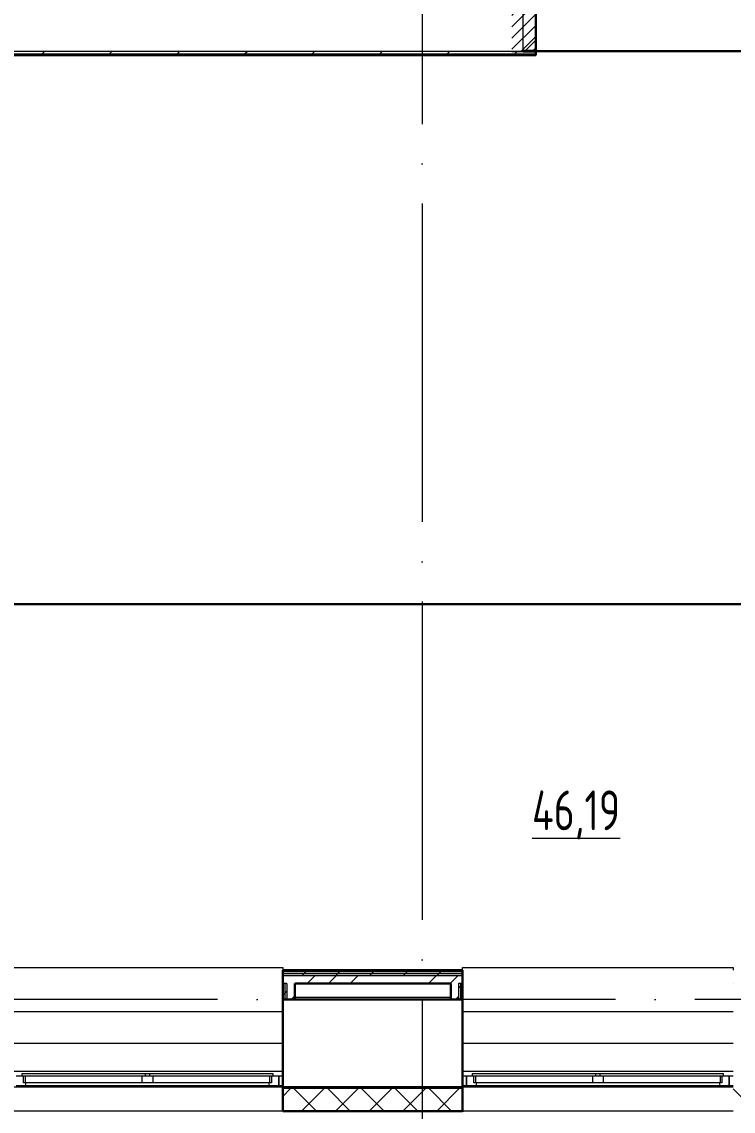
# Model space of a CAD drawing. Header units: millimetres. Extents: x -1073752 to 1436911, y -1379358 to 94781.
# Drawn here: x -1054232 to -1049762, y -918321 to -911478 of the extents above; entities that cross this region are included whole.
import ezdxf

# ---------------------------------------------------------------- set-up
doc = ezdxf.new("R2010")
doc.units = ezdxf.units.MM
doc.linetypes.add('ADSK_Линия сетки', pattern=[25, 20, -2.5, 0, -2.5])
doc.linetypes.add('ADSK_Штриховая_ш2 п1_5', pattern=[4.5, 3, -1.5])
for name, color, linetype, lineweight in [('_ Окна', 7, 'Continuous', 9), ('Двери', 252, 'Continuous', 9), ('лс', 5, 'Continuous', 30), ('Марки помещений', 7, 'Continuous', 20), ('Ограждение', 252, 'Continuous', 9), ('Окна', 7, 'Continuous', 9), ('Оси', 252, 'Continuous', 9), ('Стены внутренние', 7, 'Continuous', 18), ('Стены наружные', 7, 'Continuous', 18), ('Стены штриховка', 7, 'Continuous', 9)]:
    doc.layers.add(name, color=color, linetype=linetype, lineweight=lineweight)
doc.styles.add('GOST Common_3', font='', dxfattribs={"height": 3.5})
doc.styles.get('GOST Common_3').set_extended_font_data('GOST 2.304 type A')

# ---------------------------------------------------------------- blocks, each defined once
blk = doc.blocks.new('1 этаж')
at = {"layer": 'Двери', "lineweight": 18, "true_color": 0x636466}
h = blk.add_hatch(dxfattribs=at)
h.set_pattern_fill('FP_2', color=251, style=0, pattern_type=2)
h.set_pattern_definition([(45, (-57965.8, -13993.73), (-35.3553, 35.3553), [])])
h.paths.add_polyline_path([(-56940.8, -14188.7), (-56940.8, -13798.7), (-57090.8, -13798.7), (-57090.8, -14188.7), (-57080.3, -14188.7)])
h.paths.add_polyline_path([(-58740.8, -14188.7), (-58590.8, -14188.7), (-58590.8, -13798.7), (-58740.8, -13798.7)])
at = {"layer": 'Стены наружные', "lineweight": 9, "true_color": 0x636466}
h = blk.add_hatch(dxfattribs=at)
h.set_pattern_fill('FP_41', color=251, style=0, pattern_type=2)
h.set_pattern_definition([(180, (-32119.82, 96), (-1e-14, -100), [])])
h.paths.add_polyline_path([(-66005.8, -20703.7), (-64730.8, -20703.7), (-64730.8, -20693.7), (-66005.8, -20693.7)])
h.paths.add_polyline_path([(2117.4, -20703.7), (2694.2, -20703.7), (2694.2, -20693.7), (1409.2, -20693.7), (1409.2, -20703.7)])
h.paths.add_polyline_path([(-63030.8, -20703.7), (-61880.8, -20703.7), (-61880.8, -20693.7), (-63030.8, -20693.7)])
h.paths.add_polyline_path([(-752.8, -20703.7), (-290.8, -20703.7), (-290.8, -20693.7), (-1390.8, -20693.7), (-1390.8, -20703.7)])
h.paths.add_polyline_path([(-60180.8, -20703.7), (-59050.8, -20703.7), (-59050.8, -20693.7), (-60180.8, -20693.7)])
h.paths.add_polyline_path([(-3623, -20703.7), (-3090.8, -20703.7), (-3090.8, -20693.7), (-4165.8, -20693.7), (-4165.8, -20703.7)])
h.paths.add_polyline_path([(-57350.8, -20703.7), (-56240.8, -20703.7), (-56240.8, -20693.7), (-57350.8, -20693.7)])
h.paths.add_polyline_path([(-5865.8, -20703.7), (-5865.8, -20693.7), (-6960.8, -20693.7), (-6960.8, -20703.7), (-6493.2, -20703.7)])
h.paths.add_polyline_path([(-54540.8, -20703.7), (-53450.8, -20703.7), (-53450.8, -20693.7), (-54540.8, -20693.7)])
h.paths.add_polyline_path([(-8660.8, -20703.7), (-8660.8, -20693.7), (-9765.8, -20693.7), (-9765.8, -20703.7), (-9363.4, -20703.7)])
h.paths.add_polyline_path([(-51750.8, -20703.7), (-50620.8, -20703.7), (-50620.8, -20693.7), (-51750.8, -20693.7)])
h.paths.add_polyline_path([(-11516, -20703.7), (-11465.8, -20703.7), (-11465.8, -20693.7), (-12545.8, -20693.7), (-12545.8, -20703.7), (-12233.6, -20703.7)])
h.paths.add_polyline_path([(-48920.8, -20703.7), (-47800.8, -20703.7), (-47800.8, -20693.7), (-48920.8, -20693.7)])
h.paths.add_polyline_path([(-14245.8, -20703.7), (-14245.8, -20693.7), (-15320.8, -20693.7), (-15320.8, -20703.7), (-14386.2, -20703.7)])
h.paths.add_polyline_path([(-46100.8, -20703.7), (-45030.8, -20703.7), (-45030.8, -20693.7), (-46100.8, -20693.7)])
h.paths.add_polyline_path([(-17256.4, -20703.7), (-17020.8, -20703.7), (-17020.8, -20693.7), (-18120.8, -20693.7), (-18120.8, -20703.7), (-17974, -20703.7)])
h.paths.add_polyline_path([(-43330.8, -20703.7), (-42230.8, -20703.7), (-42230.8, -20693.7), (-43330.8, -20693.7)])
h.paths.add_polyline_path([(-19820.8, -20703.7), (-19820.8, -20693.7), (-20920.8, -20693.7), (-20920.8, -20703.7), (-20126.6, -20703.7)])
h.paths.add_polyline_path([(-40530.8, -20703.7), (-39400.8, -20703.7), (-39400.8, -20693.7), (-40530.8, -20693.7)])
h.paths.add_polyline_path([(-22620.8, -20703.7), (-22620.8, -20693.7), (-23700.8, -20693.7), (-23700.8, -20703.7), (-22996.8, -20703.7)])
h.paths.add_polyline_path([(-25867, -20703.7), (-25400.8, -20703.7), (-25400.8, -20693.7), (-26500.8, -20693.7), (-26500.8, -20703.7), (-26498.8, -20703.7)])
h.paths.add_polyline_path([(-37700.8, -20703.7), (-36590.8, -20703.7), (-36590.8, -20693.7), (-37700.8, -20693.7)])
h.paths.add_polyline_path([(-28202.8, -20703.7), (-28200.8, -20703.7), (-28200.8, -20693.7), (-29240.8, -20693.7), (-29239.8, -20703.7), (-28378.4, -20703.7)])
h.paths.add_polyline_path([(-34890.8, -20703.7), (-33780.8, -20703.7), (-33780.8, -20693.7), (-34890.8, -20693.7)])
h.paths.add_polyline_path([(-30940.8, -20703.7), (-30940.8, -20693.7), (-32080.8, -20693.7), (-32079.8, -20703.7), (-31090.8, -20703.7)])
at = {"layer": '_ Окна', "color": 251, "lineweight": 18, "true_color": 0x636466}
for p, q in [((-61817.8, -20625.7), (-61855.8, -20625.7)), ((-61809.8, -20666.7), (-61809.8, -20625.7)), ((-61797.8, -20666.7), (-61809.8, -20666.7)), ((-61796.4, -20683.7), (-61791.8, -20666.7)), ((-60269.8, -20666.7), (-60265.2, -20683.7)), ((-60251.8, -20666.7), (-60263.8, -20666.7)), ((-60251.8, -20625.7), (-60251.8, -20666.7)), ((-60205.8, -20625.7), (-60243.8, -20625.7)), ((-60205.8, -20683.7), (-60205.8, -20625.7)), ((-58987.8, -20625.7), (-59025.8, -20625.7)), ((-59025.8, -20625.7), (-59025.8, -20683.7)), ((-58979.8, -20666.7), (-58979.8, -20625.7)), ((-58967.8, -20666.7), (-58979.8, -20666.7)), ((-58966.4, -20683.7), (-58961.8, -20666.7)), ((-57439.8, -20666.7), (-57435.2, -20683.7)), ((-57421.8, -20666.7), (-57433.8, -20666.7)), ((-57421.8, -20625.7), (-57421.8, -20666.7)), ((-57375.8, -20625.7), (-57413.8, -20625.7)), ((-57375.8, -20683.7), (-57375.8, -20625.7)), ((-61855.8, -20683.7), (-61796.4, -20683.7)), ((-60265.2, -20683.7), (-60205.8, -20683.7)), ((-59025.8, -20683.7), (-58966.4, -20683.7)), ((-57435.2, -20683.7), (-57375.8, -20683.7))]:
    blk.add_line(p, q, dxfattribs=at)
at = {"layer": '_ Окна', "color": 251, "true_color": 0x636466}
for p, q in [((-60180.8, -20625.7), (-60205.8, -20625.7)), ((-60205.8, -20625.7), (-60205.8, -20683.7)), ((-59025.8, -20625.7), (-59050.8, -20625.7)), ((-59025.8, -20683.7), (-59025.8, -20625.7)), ((-57350.8, -20625.7), (-57375.8, -20625.7)), ((-57375.8, -20625.7), (-57375.8, -20683.7)), ((-60205.8, -20683.7), (-60180.8, -20683.7)), ((-59050.8, -20683.7), (-59025.8, -20683.7)), ((-57375.8, -20683.7), (-57350.8, -20683.7))]:
    blk.add_line(p, q, dxfattribs=at)
at = {"layer": 'Двери', "color": 251, "linetype": 'ADSK_Штриховая_ш2 п1_5', "true_color": 0x636466}
for p, q in [((-58590.8, -14188.7), (-58590.8, -13798.7)), ((-58740.8, -14188.7), (-58590.8, -14188.7))]:
    blk.add_line(p, q, dxfattribs=at)
at = {"layer": 'Ограждение', "color": 251, "true_color": 0x636466}
for p, q in [((-64012.8, -14213.7), (-58590.8, -14213.7)), ((-58590.8, -14208.7), (-58590.8, -14213.7)), ((-61880.8, -19943.7), (-60180.8, -19943.7)), ((-60180.8, -19943.7), (-60180.8, -19958.7)), ((-59050.8, -19958.7), (-59050.8, -19943.7)), ((-59050.8, -19943.7), (-57350.8, -19943.7)), ((-57350.8, -19943.7), (-57350.8, -19958.7)), ((-61880.8, -20218.7), (-60180.8, -20218.7)), ((-59050.8, -20218.7), (-57350.8, -20218.7)), ((-61880.8, -20418.7), (-60180.8, -20418.7)), ((-59050.8, -20418.7), (-57350.8, -20418.7)), ((-61880.8, -20593.7), (-60180.8, -20593.7)), ((-59050.8, -20593.7), (-57350.8, -20593.7))]:
    blk.add_line(p, q, dxfattribs=at)
at = {"layer": 'Окна', "color": 251, "true_color": 0x636466}
for p, q in [((-61817.8, -20608.7), (-61045.8, -20608.7)), ((-61817.8, -20625.7), (-61817.8, -20608.7)), ((-61045.8, -20625.7), (-61817.8, -20625.7)), ((-61797.8, -20666.7), (-61797.8, -20625.7)), ((-61065.8, -20666.7), (-61797.8, -20666.7)), ((-61065.8, -20625.7), (-61065.8, -20666.7)), ((-60995.8, -20666.7), (-61065.8, -20666.7)), ((-61045.8, -20608.7), (-61015.8, -20608.7)), ((-61045.8, -20608.7), (-61045.8, -20625.7)), ((-61015.8, -20625.7), (-61045.8, -20625.7)), ((-61015.8, -20608.7), (-60243.8, -20608.7)), ((-61015.8, -20625.7), (-61015.8, -20608.7)), ((-60243.8, -20625.7), (-61015.8, -20625.7)), ((-60995.8, -20666.7), (-60995.8, -20625.7)), ((-60263.8, -20666.7), (-60995.8, -20666.7)), ((-60263.8, -20625.7), (-60263.8, -20666.7)), ((-60243.8, -20608.7), (-60243.8, -20625.7)), ((-58987.8, -20608.7), (-58215.8, -20608.7)), ((-58987.8, -20625.7), (-58987.8, -20608.7)), ((-58215.8, -20625.7), (-58987.8, -20625.7)), ((-58967.8, -20666.7), (-58967.8, -20625.7)), ((-58235.8, -20666.7), (-58967.8, -20666.7)), ((-58235.8, -20625.7), (-58235.8, -20666.7)), ((-58165.8, -20666.7), (-58235.8, -20666.7)), ((-58215.8, -20608.7), (-58185.8, -20608.7)), ((-58215.8, -20608.7), (-58215.8, -20625.7)), ((-58185.8, -20625.7), (-58215.8, -20625.7)), ((-58185.8, -20608.7), (-57413.8, -20608.7)), ((-58185.8, -20625.7), (-58185.8, -20608.7)), ((-57413.8, -20625.7), (-58185.8, -20625.7)), ((-58165.8, -20666.7), (-58165.8, -20625.7)), ((-57433.8, -20666.7), (-58165.8, -20666.7)), ((-57433.8, -20625.7), (-57433.8, -20666.7)), ((-57413.8, -20608.7), (-57413.8, -20625.7)), ((-61796.4, -20683.7), (-60265.2, -20683.7)), ((-58966.4, -20683.7), (-57435.2, -20683.7))]:
    blk.add_line(p, q, dxfattribs=at)
at = {"layer": 'Оси', "color": 251, "linetype": 'ADSK_Линия сетки', "ltscale": 100, "true_color": 0x636466}
for p, q in [((-59305.8, -2643.7), (-59305.8, -33769.9)), ((4411.5, -20143.7), (-72528.1, -20143.7))]:
    blk.add_line(p, q, dxfattribs=at)
at = {"layer": 'Стены внутренние', "color": 251, "true_color": 0x636466}
for p, q in [((-58670.8, -14183.7), (-58670.8, -13803.7)), ((-58590.8, -14188.7), (-57020.8, -14188.7)), ((-60180.8, -20693.7), (-61880.8, -20693.7)), ((-57350.8, -20693.7), (-59050.8, -20693.7)), ((-60180.8, -20845.7), (-61880.8, -20845.7)), ((-57350.8, -20845.7), (-59050.8, -20845.7))]:
    blk.add_line(p, q, dxfattribs=at)
at = {"layer": 'Стены внутренние', "color": 251, "lineweight": 30, "true_color": 0x636466}
for p, q in [((-58670.8, -14188.7), (-58670.8, -14183.7)), ((-60180.8, -20143.7), (-60180.8, -20693.7)), ((-59125.8, -20143.7), (-60105.8, -20143.7)), ((-59050.8, -20693.7), (-59050.8, -20143.7)), ((-60180.8, -20693.7), (-59050.8, -20693.7)), ((-60180.8, -20703.7), (-60180.8, -20845.7)), ((-59050.8, -20845.7), (-59050.8, -20703.7)), ((-60180.8, -20845.7), (-59050.8, -20845.7))]:
    blk.add_line(p, q, dxfattribs=at)
at = {"layer": 'Стены внутренние', "color": 251, "linetype": 'Continuous', "lineweight": 9, "true_color": 0x636466}
for p, q in [((-60180.8, -20752.5), (-60132, -20703.7)), ((-59970.5, -20843.7), (-60110.5, -20703.7)), ((-60059.9, -20843.7), (-59919.9, -20703.7)), ((-59758.3, -20843.7), (-59898.3, -20703.7)), ((-59847.8, -20843.7), (-59707.8, -20703.7)), ((-59546.2, -20843.7), (-59686.2, -20703.7)), ((-59635.6, -20843.7), (-59495.6, -20703.7)), ((-59334.1, -20843.7), (-59474.1, -20703.7)), ((-59423.5, -20843.7), (-59283.5, -20703.7)), ((-59121.9, -20843.7), (-59261.9, -20703.7)), ((-59211.4, -20843.7), (-59071.4, -20703.7)), ((-57212.7, -20843.7), (-57350.8, -20705.7))]:
    blk.add_line(p, q, dxfattribs=at)
at = {"layer": 'Стены наружные', "color": 251, "lineweight": 30, "true_color": 0x636466}
for p, q in [((-58590.8, -14183.7), (-58590.8, -13803.7)), ((-64012.8, -14208.7), (-58590.8, -14208.7)), ((-58670.8, -14183.7), (-58590.8, -14183.7)), ((-58590.8, -14188.7), (-58670.8, -14188.7)), ((-58590.8, -14208.7), (-58590.8, -14188.7)), ((-60180.8, -19958.7), (-60180.8, -20143.7)), ((-59050.8, -19958.7), (-60180.8, -19958.7)), ((-59050.8, -20143.7), (-59050.8, -19958.7)), ((-60105.8, -20043.7), (-59125.8, -20043.7)), ((-60105.8, -20143.7), (-60105.8, -20043.7)), ((-59125.8, -20043.7), (-59125.8, -20143.7)), ((-60180.8, -20143.7), (-60105.8, -20143.7)), ((-59125.8, -20143.7), (-59050.8, -20143.7)), ((-60180.8, -20693.7), (-60180.8, -20703.7)), ((-59050.8, -20703.7), (-59050.8, -20693.7)), ((-59050.8, -20845.7), (-59615.8, -20845.7)), ((-59615.8, -20845.7), (-59615.8, -20850.7)), ((-59050.8, -20850.7), (-59050.8, -20845.7))]:
    blk.add_line(p, q, dxfattribs=at)
at = {"layer": 'Стены наружные', "color": 251, "linetype": 'Continuous', "lineweight": 9, "true_color": 0x636466}
for p, q in [((-58657.6, -14183.7), (-58590.8, -14116.9)), ((-61768.8, -14208.7), (-61763.8, -14203.7)), ((-61698.1, -14208.7), (-61693.1, -14203.7)), ((-61693.1, -14203.7), (-61678.1, -14188.7)), ((-61627.4, -14208.7), (-61622.4, -14203.7)), ((-61556.6, -14208.7), (-61551.6, -14203.7)), ((-61485.9, -14208.7), (-61480.9, -14203.7)), ((-61415.2, -14208.7), (-61410.2, -14203.7)), ((-61344.5, -14208.7), (-61339.5, -14203.7)), ((-61273.8, -14208.7), (-61268.8, -14203.7)), ((-61268.8, -14203.7), (-61253.8, -14188.7)), ((-61203.1, -14208.7), (-61198.1, -14203.7)), ((-61132.4, -14208.7), (-61127.4, -14203.7)), ((-61061.7, -14208.7), (-61056.7, -14203.7)), ((-60991, -14208.7), (-60986, -14203.7)), ((-60920.2, -14208.7), (-60915.2, -14203.7)), ((-60849.5, -14208.7), (-60844.5, -14203.7)), ((-60844.5, -14203.7), (-60829.5, -14188.7)), ((-60778.8, -14208.7), (-60773.8, -14203.7)), ((-60708.1, -14208.7), (-60703.1, -14203.7)), ((-60637.4, -14208.7), (-60632.4, -14203.7)), ((-60566.7, -14208.7), (-60561.7, -14203.7)), ((-60496, -14208.7), (-60491, -14203.7)), ((-60425.3, -14208.7), (-60420.3, -14203.7)), ((-60420.3, -14203.7), (-60405.3, -14188.7)), ((-60354.6, -14208.7), (-60349.6, -14203.7)), ((-60283.8, -14208.7), (-60278.8, -14203.7)), ((-60213.1, -14208.7), (-60208.1, -14203.7)), ((-60142.4, -14208.7), (-60137.4, -14203.7)), ((-60071.7, -14208.7), (-60066.7, -14203.7)), ((-60001, -14208.7), (-59996, -14203.7)), ((-59996, -14203.7), (-59981, -14188.7)), ((-59930.3, -14208.7), (-59925.3, -14203.7)), ((-59859.6, -14208.7), (-59854.6, -14203.7)), ((-59788.9, -14208.7), (-59783.9, -14203.7)), ((-59718.2, -14208.7), (-59713.2, -14203.7)), ((-59647.5, -14208.7), (-59642.5, -14203.7)), ((-59576.7, -14208.7), (-59571.7, -14203.7)), ((-59571.7, -14203.7), (-59556.7, -14188.7)), ((-59506, -14208.7), (-59501, -14203.7)), ((-59435.3, -14208.7), (-59430.3, -14203.7)), ((-59364.6, -14208.7), (-59359.6, -14203.7)), ((-59293.9, -14208.7), (-59288.9, -14203.7)), ((-59223.2, -14208.7), (-59218.2, -14203.7)), ((-59152.5, -14208.7), (-59147.5, -14203.7)), ((-59147.5, -14203.7), (-59132.5, -14188.7)), ((-59081.8, -14208.7), (-59076.8, -14203.7)), ((-59011.1, -14208.7), (-59006.1, -14203.7)), ((-58940.3, -14208.7), (-58935.3, -14203.7)), ((-58869.6, -14208.7), (-58864.6, -14203.7)), ((-58798.9, -14208.7), (-58793.9, -14203.7)), ((-58728.2, -14208.7), (-58723.2, -14203.7)), ((-58723.2, -14203.7), (-58708.2, -14188.7)), ((-58657.5, -14208.7), (-58652.5, -14203.7)), ((-60169.9, -19963.7), (-60164.9, -19958.7)), ((-60099.2, -19963.7), (-60094.2, -19958.7)), ((-60058.4, -19993.7), (-60045.9, -19981.2)), ((-60045.9, -19981.2), (-60033.4, -19968.7)), ((-60028.4, -19963.7), (-60023.4, -19958.7)), ((-59957.7, -19963.7), (-59952.7, -19958.7)), ((-59887, -19963.7), (-59882, -19958.7)), ((-59846.3, -19993.7), (-59833.8, -19981.2)), ((-59833.8, -19981.2), (-59821.3, -19968.7)), ((-59821.3, -19968.7), (-59816.3, -19963.7)), ((-59816.3, -19963.7), (-59811.3, -19958.7)), ((-59745.6, -19963.7), (-59740.6, -19958.7)), ((-59674.9, -19963.7), (-59669.9, -19958.7)), ((-59634.2, -19993.7), (-59621.7, -19981.2)), ((-59621.7, -19981.2), (-59609.2, -19968.7)), ((-59604.2, -19963.7), (-59599.2, -19958.7)), ((-59533.5, -19963.7), (-59528.5, -19958.7)), ((-59462.8, -19963.7), (-59457.8, -19958.7)), ((-59422, -19993.7), (-59409.5, -19981.2)), ((-59409.5, -19981.2), (-59397, -19968.7)), ((-59397, -19968.7), (-59392, -19963.7)), ((-59392, -19963.7), (-59387, -19958.7)), ((-59321.3, -19963.7), (-59316.3, -19958.7)), ((-59250.6, -19963.7), (-59245.6, -19958.7)), ((-59209.9, -19993.7), (-59197.4, -19981.2)), ((-59197.4, -19981.2), (-59184.9, -19968.7)), ((-59179.9, -19963.7), (-59174.9, -19958.7)), ((-59109.2, -19963.7), (-59104.2, -19958.7)), ((-60027.7, -20043.7), (-59977.7, -19993.7)), ((-59892.8, -20043.7), (-59842.8, -19993.7)), ((-59757.8, -20043.7), (-59707.8, -19993.7)), ((-59264.4, -20043.7), (-59214.4, -19993.7)), ((-59129.5, -20043.7), (-59079.5, -19993.7)), ((-59063.3, -20059.3), (-59050.8, -20046.8)), ((-57350.8, -20043.8), (-57350.7, -20043.7)), ((-60180.8, -20116.1), (-60168.3, -20103.6)), ((-60168.3, -20103.6), (-60155.8, -20091.1)), ((-59075.8, -20071.8), (-59063.3, -20059.3)), ((-60127.7, -20143.7), (-60105.8, -20121.8)), ((-59094.5, -20143.7), (-59075.8, -20125))]:
    blk.add_line(p, q, dxfattribs=at)
at = {"layer": 'Стены наружные', "color": 251, "true_color": 0x636466}
for p, q in [((-58670.8, -14188.7), (-64012.8, -14188.7)), ((-57270.8, -14183.7), (-58590.8, -14183.7)), ((-60105.8, -20128.7), (-59125.8, -20128.7))]:
    blk.add_line(p, q, dxfattribs=at)
at = {"layer": 'Стены штриховка', "color": 251, "true_color": 0x636466}
for p, q in [((-64012.8, -14203.7), (-58590.8, -14203.7)), ((-59050.8, -19963.7), (-60180.8, -19963.7)), ((-60180.8, -19968.7), (-59050.8, -19968.7)), ((-60180.8, -19981.2), (-59050.8, -19981.2)), ((-60180.8, -19993.7), (-59050.8, -19993.7)), ((-60155.8, -20043.7), (-60180.8, -20043.7)), ((-60168.3, -20043.7), (-60168.3, -20143.7)), ((-60155.8, -20043.7), (-60155.8, -20143.7)), ((-59050.8, -20043.7), (-59075.8, -20043.7)), ((-59075.8, -20043.7), (-59075.8, -20143.7)), ((-59063.3, -20043.7), (-59063.3, -20143.7)), ((-59050.8, -20703.7), (-60180.8, -20703.7)), ((-60178.8, -20769.7), (-60180.8, -20769.7)), ((-60178.8, -20769.7), (-60178.8, -20843.7)), ((-59050.8, -20769.7), (-59052.8, -20769.7)), ((-59052.8, -20843.7), (-59052.8, -20769.7)), ((-60178.8, -20843.7), (-59052.8, -20843.7))]:
    blk.add_line(p, q, dxfattribs=at)
at = {"layer": 'Марки помещений', "color": 251, "true_color": 0x636466, "style": 'GOST Common_3', "width": 0.9}
blk.add_text('%%U46,19', height=250, dxfattribs=at).set_placement((-58614.6, -19080.6))

msp = doc.modelspace()

# ---------------------------------------------------------------- linework, layer by layer
at = {"layer": 'лс', "color": 5}
msp.add_line((-1040154.6, -915136.9), (-1054444.4, -915136.9), dxfattribs=at)

# ---------------------------------------------------------------- block references
msp.add_blockref('1 этаж', (-992411.4, -897475.7))

doc.saveas('drawing.dxf')
